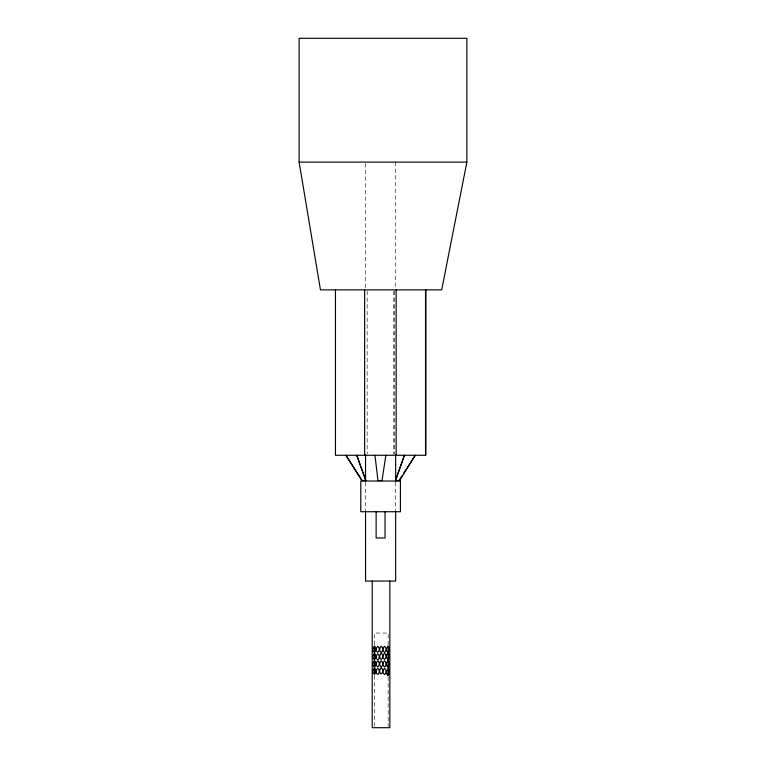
<?xml version="1.0" encoding="UTF-8"?>
<svg xmlns="http://www.w3.org/2000/svg" width="766" height="766" viewBox="0 0 766 766"><rect width="100%" height="100%" fill="white"/><g stroke="black" fill="none" stroke-linecap="round" stroke-linejoin="round"><path stroke-width="0.57" stroke-dasharray="3.83 2.87" d="M395.649 162.105L395.649 288.677M395.649 482.207L395.649 510.549M394.145 291.061L394.145 454.085M393.906 291.061L393.906 454.085M388.132 644.895L388.132 633.061L374.517 633.061L374.517 644.895M388.132 676.828L388.132 726.513M374.517 675.65L374.517 726.513M367.153 291.061L367.163 454.085M365.545 163.302L365.545 288.677M365.545 482.207L365.545 510.549"/><path stroke-width="1.15" d="M385.844 455.282L382.033 480.531L377.983 480.531L374.947 455.282M466.877 162.105L441.685 289.874L320.456 289.874L299.123 162.105L299.123 38.3L466.877 38.3L466.877 162.105L299.123 162.105M395.649 480.531L404.285 455.282M396.099 478.338L404.553 455.282M415.143 455.282L399.632 480.531L395.582 480.531M398.962 480.531L402.121 475.676M403.385 473.733L415.411 455.282M388.151 673.754L389.262 671.686L389.185 669.312M362.203 480.531L345.897 455.282L361.782 480.531L365.889 480.531L356.774 455.282M356.707 455.282L365.717 480.531M425.819 289.874L425.819 455.282L335.46 455.282L335.46 289.874M425.532 289.874L425.532 455.282M396.146 289.874L396.146 455.282M395.649 454.745L395.649 481.029M395.649 511.736L395.649 581.068L365.545 581.068L365.545 511.736M389.837 581.068L389.837 727.7L372.209 727.7L372.209 581.068M388.132 646.073L388.132 675.65M385.049 511.736L385.049 537.981L376.135 537.981L376.135 511.736M374.517 646.073L374.517 674.463M365.545 454.745L365.545 481.029M364.645 289.874L364.645 455.282M372.908 648.515L373.061 650.88L374.344 652.441C376.422 651.445 376.422 647.193 374.344 646.198L372.908 648.515M372.908 655.706L373.061 658.08L374.344 659.641C376.422 658.645 376.422 654.384 374.344 653.398L372.908 655.706M372.908 663.069L373.061 665.443L374.344 666.995C376.422 666.008 376.422 661.747 374.344 660.761L372.908 663.069M372.908 670.269L373.061 672.634L374.344 674.195C376.422 673.209 376.422 668.948 374.344 667.952L372.908 670.269M376.269 648.515L376.412 650.88L377.695 652.441C379.773 651.445 379.773 647.193 377.695 646.198L376.269 648.515M376.269 663.069L376.412 665.443L377.695 666.995C379.773 666.008 379.773 661.747 377.695 660.761L376.269 663.069M379.668 648.515L379.812 650.88L381.104 652.441C383.172 651.445 383.172 647.193 381.104 646.198L379.668 648.515M379.668 655.505L379.812 657.879L381.104 659.44C383.172 658.444 383.172 654.183 381.104 653.197L379.668 655.505M379.668 663.069L379.812 665.443L381.104 666.995C383.172 666.008 383.172 661.747 381.104 660.761L379.668 663.069M379.668 670.068L379.812 672.433L381.104 673.994C383.172 673.008 383.172 668.747 381.104 667.751L379.668 670.068M383.01 648.515L383.163 650.88L384.446 652.441C386.524 651.445 386.524 647.193 384.446 646.198L383.01 648.515M383.01 655.505L383.163 657.879L384.446 659.44C386.524 658.444 386.524 654.183 384.446 653.197L383.01 655.505M383.01 663.069L383.163 665.443L384.446 666.995C386.524 666.008 386.524 661.747 384.446 660.761L383.01 663.069M383.01 670.623L383.163 672.998L384.446 674.559C386.524 673.563 386.524 669.302 384.446 668.316L383.01 670.623M386.466 648.515L386.619 650.88L387.902 652.441C389.98 651.445 389.98 647.193 387.902 646.198L386.466 648.515M386.466 663.069L386.619 665.443L387.902 666.995C389.98 666.008 389.98 661.747 387.902 660.761L386.466 663.069M386.466 671.38L386.619 673.754L387.902 675.315C389.98 674.319 389.98 670.058 387.902 669.072L386.466 671.38M386.447 655.15L386.744 658.205L388.151 659.2C389.798 657.783 389.884 654.193 387.941 653.025L386.447 655.15M376.307 655.792L376.566 658.865L377.954 659.928C379.658 658.559 379.716 654.968 377.83 653.752L376.307 655.792M376.307 670.355L376.566 673.429L377.954 674.492C379.658 673.113 379.716 669.532 377.83 668.306L376.307 670.355M400.407 481.029L360.786 481.029L360.786 511.736L400.407 511.736L400.407 481.029"/></g></svg>
